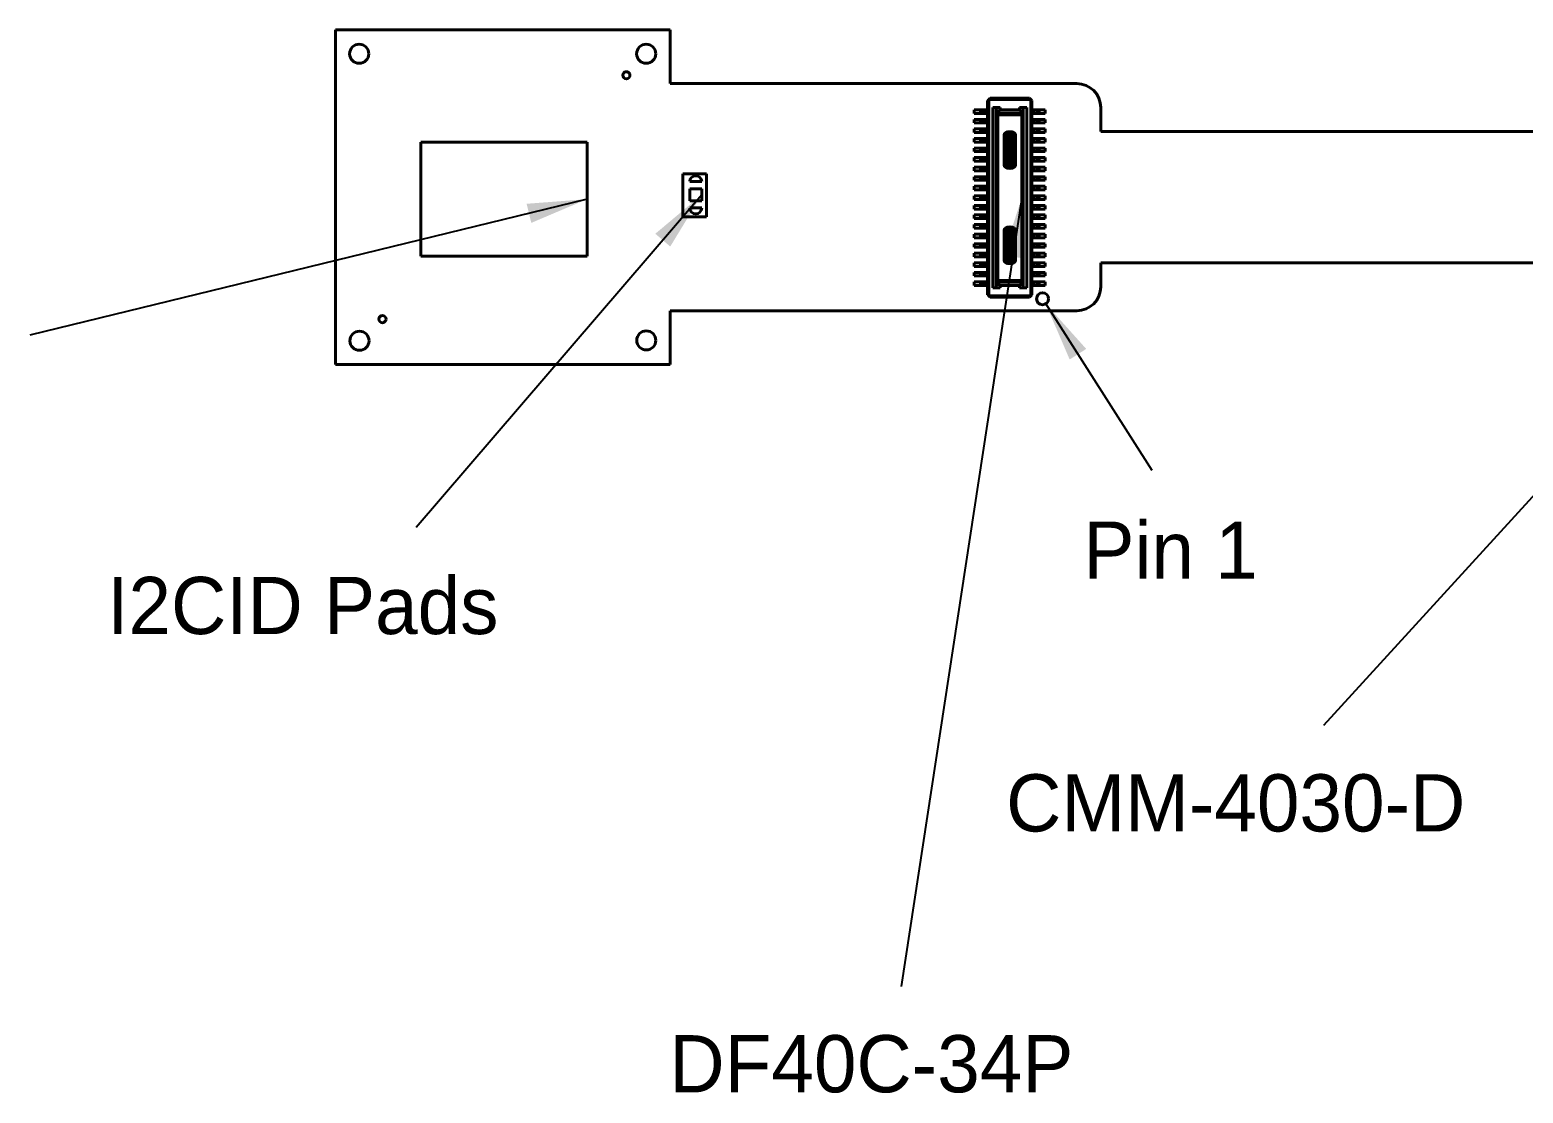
# Model space of a CAD drawing. Header units: millimetres. Extents: x 15 to 205, y 5 to 292.
# Drawn here: x 79.5 to 142, y 198.1 to 242.5 of the extents above; entities that cross this region are included whole.
import ezdxf

# ---------------------------------------------------------------- set-up
doc = ezdxf.new("R2010")
doc.units = ezdxf.units.MM
doc.layers.add('Annotations', color=7, linetype='Continuous')
doc.layers.add('Geometries', color=7, linetype='Continuous')
doc.dimstyles.new('ISO-25', dxfattribs={"dimtxt": 2.5, "dimasz": 2.5, "dimexe": 1.25, "dimexo": 0.625, "dimtad": 1, "dimtxsty": 'Standard', "dimcen": 2.5, "dimadec": 0, "dimazin": 0, "dimtfac": 1, "dimtmove": 0, "dimatfit": 3, "dimfxl": 1, "dimarcsym": 0})

msp = doc.modelspace()

# ---------------------------------------------------------------- linework, layer by layer
at = {"layer": 'Geometries', "linetype": 'Continuous', "lineweight": 40}
for p, q in [((92.306, 228.53), (92.306, 242.53)), ((92.306, 242.53), (106.306, 242.53)), ((106.306, 240.28), (106.306, 242.53)), ((106.306, 240.28), (123.306, 240.28)), ((119.017, 239.035), (119.017, 239.185)), ((119.017, 239.185), (119.277, 239.185)), ((119.277, 239.185), (119.277, 239.035)), ((119.277, 239.185), (119.321, 239.185)), ((119.321, 239.185), (119.345, 239.185)), ((119.321, 239.185), (119.321, 239.035)), ((119.477, 239.185), (119.345, 239.185)), ((119.345, 239.185), (119.345, 239.035)), ((119.477, 239.185), (119.577, 239.185)), ((119.477, 239.185), (119.477, 239.035)), ((119.577, 239.57), (119.627, 239.62)), ((119.577, 239.185), (119.577, 239.57)), ((119.577, 239.035), (119.577, 239.185)), ((119.677, 239.67), (119.627, 239.62)), ((119.627, 239.62), (119.627, 231.4)), ((119.627, 239.62), (121.377, 239.62)), ((121.327, 239.67), (119.677, 239.67)), ((119.787, 239.28), (119.937, 239.28)), ((119.787, 239.28), (119.787, 231.74)), ((119.937, 239.28), (119.937, 239.145)), ((119.937, 239.28), (120.102, 239.28)), ((120.102, 239.145), (119.937, 239.145)), ((119.937, 239.145), (119.937, 239.04)), ((120.102, 239.18), (120.102, 239.28)), ((120.102, 239.18), (120.102, 239.145)), ((120.102, 239.18), (120.902, 239.18)), ((120.902, 239.28), (120.902, 239.18)), ((120.902, 239.28), (121.067, 239.28)), ((120.902, 239.145), (120.902, 239.18)), ((121.067, 239.145), (120.902, 239.145)), ((121.067, 239.28), (121.067, 239.145)), ((121.067, 239.28), (121.217, 239.28)), ((121.067, 239.145), (121.067, 239.04)), ((121.217, 231.74), (121.217, 239.28)), ((121.327, 239.67), (121.377, 239.62)), ((121.377, 239.62), (121.377, 231.4)), ((121.377, 239.62), (121.427, 239.57)), ((121.427, 239.185), (121.427, 239.57)), ((121.527, 239.185), (121.427, 239.185)), ((121.427, 239.035), (121.427, 239.185)), ((121.527, 239.185), (121.527, 239.035)), ((121.527, 239.185), (121.66, 239.185)), ((121.66, 239.185), (121.66, 239.035)), ((121.683, 239.185), (121.66, 239.185)), ((121.727, 239.185), (121.683, 239.185)), ((121.683, 239.185), (121.683, 239.035)), ((121.987, 239.185), (121.727, 239.185)), ((121.727, 239.185), (121.727, 239.035)), ((121.987, 239.035), (121.987, 239.185)), ((124.306, 238.28), (124.306, 239.28)), ((119.277, 239.035), (119.017, 239.035)), ((119.017, 238.785), (119.277, 238.785)), ((119.017, 238.635), (119.017, 238.785)), ((119.277, 238.635), (119.017, 238.635)), ((119.277, 239.035), (119.321, 239.035)), ((119.277, 238.785), (119.277, 238.635)), ((119.277, 238.785), (119.321, 238.785)), ((119.277, 238.635), (119.321, 238.635)), ((119.345, 239.035), (119.321, 239.035)), ((119.321, 238.785), (119.321, 238.635)), ((119.321, 238.785), (119.345, 238.785)), ((119.345, 238.635), (119.321, 238.635)), ((119.477, 239.035), (119.345, 239.035)), ((119.345, 238.785), (119.345, 238.635)), ((119.477, 238.785), (119.345, 238.785)), ((119.477, 238.635), (119.345, 238.635)), ((119.577, 239.035), (119.477, 239.035)), ((119.477, 238.785), (119.577, 238.785)), ((119.477, 238.785), (119.477, 238.635)), ((119.577, 238.635), (119.477, 238.635)), ((119.577, 238.785), (119.577, 239.035)), ((119.577, 238.635), (119.577, 238.785)), ((119.577, 238.385), (119.577, 238.635)), ((119.937, 239.04), (119.937, 231.979)), ((119.997, 238.98), (119.938, 239.039)), ((119.938, 239.039), (121.066, 239.039)), ((119.997, 238.98), (119.997, 232.04)), ((119.997, 238.98), (121.007, 238.98)), ((121.007, 238.98), (121.066, 239.039)), ((121.007, 238.98), (121.007, 232.04)), ((121.067, 239.04), (121.067, 231.979)), ((121.427, 239.035), (121.527, 239.035)), ((121.427, 238.785), (121.427, 239.035)), ((121.427, 238.635), (121.427, 238.785)), ((121.527, 238.785), (121.427, 238.785)), ((121.427, 238.635), (121.527, 238.635)), ((121.427, 238.385), (121.427, 238.635)), ((121.527, 239.035), (121.66, 239.035)), ((121.527, 238.785), (121.66, 238.785)), ((121.527, 238.785), (121.527, 238.635)), ((121.527, 238.635), (121.66, 238.635)), ((121.66, 239.035), (121.683, 239.035)), ((121.683, 238.785), (121.66, 238.785)), ((121.66, 238.785), (121.66, 238.635)), ((121.66, 238.635), (121.683, 238.635)), ((121.727, 239.035), (121.683, 239.035)), ((121.727, 238.785), (121.683, 238.785)), ((121.683, 238.785), (121.683, 238.635)), ((121.727, 238.635), (121.683, 238.635)), ((121.727, 239.035), (121.987, 239.035)), ((121.987, 238.785), (121.727, 238.785)), ((121.727, 238.785), (121.727, 238.635)), ((121.727, 238.635), (121.987, 238.635)), ((121.987, 238.635), (121.987, 238.785)), ((119.017, 238.235), (119.017, 238.385)), ((119.017, 238.385), (119.277, 238.385)), ((119.277, 238.235), (119.017, 238.235)), ((119.017, 237.985), (119.277, 237.985)), ((119.017, 237.835), (119.017, 237.985)), ((119.277, 238.385), (119.321, 238.385)), ((119.277, 238.385), (119.277, 238.235)), ((119.277, 238.235), (119.321, 238.235)), ((119.277, 237.985), (119.277, 237.835)), ((119.277, 237.985), (119.321, 237.985)), ((119.321, 238.385), (119.345, 238.385)), ((119.321, 238.385), (119.321, 238.235)), ((119.345, 238.235), (119.321, 238.235)), ((119.321, 237.985), (119.345, 237.985)), ((119.321, 237.985), (119.321, 237.835)), ((119.477, 238.385), (119.345, 238.385)), ((119.345, 238.385), (119.345, 238.235)), ((119.477, 238.235), (119.345, 238.235)), ((119.477, 237.985), (119.345, 237.985)), ((119.345, 237.985), (119.345, 237.835)), ((119.477, 238.385), (119.477, 238.235)), ((119.477, 238.385), (119.577, 238.385)), ((119.577, 238.235), (119.477, 238.235)), ((119.477, 237.985), (119.477, 237.835)), ((119.477, 237.985), (119.577, 237.985)), ((119.577, 238.235), (119.577, 238.385)), ((119.577, 237.985), (119.577, 238.235)), ((119.577, 237.835), (119.577, 237.985)), ((120.317, 238.134), (120.267, 238.134)), ((120.267, 236.871), (120.267, 238.134)), ((120.342, 238.177), (120.317, 238.22)), ((120.317, 236.871), (120.317, 238.134)), ((120.442, 238.163), (120.442, 236.842)), ((120.562, 238.163), (120.562, 236.842)), ((120.662, 238.177), (120.687, 238.22)), ((120.737, 238.134), (120.687, 238.134)), ((120.687, 236.871), (120.687, 238.134)), ((120.737, 238.134), (120.737, 236.871)), ((121.527, 238.385), (121.427, 238.385)), ((121.427, 238.235), (121.427, 238.385)), ((121.427, 238.235), (121.527, 238.235)), ((121.427, 237.985), (121.427, 238.235)), ((121.527, 237.985), (121.427, 237.985)), ((121.427, 237.835), (121.427, 237.985)), ((121.527, 238.385), (121.527, 238.235)), ((121.527, 238.385), (121.66, 238.385)), ((121.527, 238.235), (121.66, 238.235)), ((121.527, 237.985), (121.527, 237.835)), ((121.527, 237.985), (121.66, 237.985)), ((121.683, 238.385), (121.66, 238.385)), ((121.66, 238.385), (121.66, 238.235)), ((121.66, 238.235), (121.683, 238.235)), ((121.66, 237.985), (121.66, 237.835)), ((121.683, 237.985), (121.66, 237.985)), ((121.727, 238.385), (121.683, 238.385)), ((121.683, 238.385), (121.683, 238.235)), ((121.727, 238.235), (121.683, 238.235)), ((121.727, 237.985), (121.683, 237.985)), ((121.683, 237.985), (121.683, 237.835)), ((121.987, 238.385), (121.727, 238.385)), ((121.727, 238.385), (121.727, 238.235)), ((121.727, 238.235), (121.987, 238.235)), ((121.987, 237.985), (121.727, 237.985)), ((121.727, 237.985), (121.727, 237.835)), ((121.987, 238.235), (121.987, 238.385)), ((121.987, 237.835), (121.987, 237.985)), ((164.806, 238.28), (124.306, 238.28)), ((95.872, 237.83), (102.828, 237.83)), ((95.872, 233.065), (95.872, 237.83)), ((102.828, 237.83), (102.828, 233.065)), ((119.277, 237.835), (119.017, 237.835)), ((119.017, 237.585), (119.277, 237.585)), ((119.017, 237.435), (119.017, 237.585)), ((119.277, 237.435), (119.017, 237.435)), ((119.277, 237.835), (119.321, 237.835)), ((119.277, 237.585), (119.321, 237.585)), ((119.277, 237.585), (119.277, 237.435)), ((119.277, 237.435), (119.321, 237.435)), ((119.345, 237.835), (119.321, 237.835)), ((119.321, 237.585), (119.345, 237.585)), ((119.321, 237.585), (119.321, 237.435)), ((119.345, 237.435), (119.321, 237.435)), ((119.477, 237.835), (119.345, 237.835)), ((119.477, 237.585), (119.345, 237.585)), ((119.345, 237.585), (119.345, 237.435)), ((119.477, 237.435), (119.345, 237.435)), ((119.577, 237.835), (119.477, 237.835)), ((119.477, 237.585), (119.577, 237.585)), ((119.477, 237.585), (119.477, 237.435)), ((119.577, 237.435), (119.477, 237.435)), ((119.577, 237.585), (119.577, 237.835)), ((119.577, 237.435), (119.577, 237.585)), ((119.577, 237.185), (119.577, 237.435)), ((121.427, 237.585), (121.427, 237.835)), ((121.427, 237.835), (121.527, 237.835)), ((121.527, 237.585), (121.427, 237.585)), ((121.427, 237.435), (121.427, 237.585)), ((121.427, 237.435), (121.527, 237.435)), ((121.427, 237.185), (121.427, 237.435)), ((121.527, 237.835), (121.66, 237.835)), ((121.527, 237.585), (121.527, 237.435)), ((121.527, 237.585), (121.66, 237.585)), ((121.527, 237.435), (121.66, 237.435)), ((121.66, 237.835), (121.683, 237.835)), ((121.683, 237.585), (121.66, 237.585)), ((121.66, 237.585), (121.66, 237.435)), ((121.66, 237.435), (121.683, 237.435)), ((121.727, 237.835), (121.683, 237.835)), ((121.683, 237.585), (121.683, 237.435)), ((121.727, 237.585), (121.683, 237.585)), ((121.727, 237.435), (121.683, 237.435)), ((121.727, 237.835), (121.987, 237.835)), ((121.727, 237.585), (121.727, 237.435)), ((121.987, 237.585), (121.727, 237.585)), ((121.727, 237.435), (121.987, 237.435)), ((121.987, 237.435), (121.987, 237.585)), ((119.017, 237.185), (119.277, 237.185)), ((119.017, 237.035), (119.017, 237.185)), ((119.277, 237.035), (119.017, 237.035)), ((119.017, 236.635), (119.017, 236.785)), ((119.017, 236.785), (119.277, 236.785)), ((119.277, 236.635), (119.017, 236.635)), ((119.277, 237.185), (119.321, 237.185)), ((119.277, 237.185), (119.277, 237.035)), ((119.277, 237.035), (119.321, 237.035)), ((119.277, 236.785), (119.321, 236.785)), ((119.277, 236.785), (119.277, 236.635)), ((119.277, 236.635), (119.321, 236.635)), ((119.321, 237.185), (119.321, 237.035)), ((119.321, 237.185), (119.345, 237.185)), ((119.345, 237.035), (119.321, 237.035)), ((119.321, 236.785), (119.345, 236.785)), ((119.321, 236.785), (119.321, 236.635)), ((119.345, 236.635), (119.321, 236.635)), ((119.477, 237.185), (119.345, 237.185)), ((119.345, 237.185), (119.345, 237.035)), ((119.477, 237.035), (119.345, 237.035)), ((119.477, 236.785), (119.345, 236.785)), ((119.345, 236.785), (119.345, 236.635)), ((119.477, 236.635), (119.345, 236.635)), ((119.477, 237.185), (119.477, 237.035)), ((119.477, 237.185), (119.577, 237.185)), ((119.577, 237.035), (119.477, 237.035)), ((119.477, 236.785), (119.577, 236.785)), ((119.477, 236.785), (119.477, 236.635)), ((119.577, 236.635), (119.477, 236.635)), ((119.577, 237.035), (119.577, 237.185)), ((119.577, 236.785), (119.577, 237.035)), ((119.577, 236.635), (119.577, 236.785)), ((119.577, 236.385), (119.577, 236.635)), ((120.267, 236.871), (120.317, 236.871)), ((120.317, 236.785), (120.342, 236.828)), ((120.662, 236.828), (120.687, 236.785)), ((120.687, 236.871), (120.737, 236.871)), ((121.527, 237.185), (121.427, 237.185)), ((121.427, 237.035), (121.427, 237.185)), ((121.427, 236.785), (121.427, 237.035)), ((121.427, 237.035), (121.527, 237.035)), ((121.527, 236.785), (121.427, 236.785)), ((121.427, 236.635), (121.427, 236.785)), ((121.427, 236.385), (121.427, 236.635)), ((121.427, 236.635), (121.527, 236.635)), ((121.527, 237.185), (121.527, 237.035)), ((121.527, 237.185), (121.66, 237.185)), ((121.527, 237.035), (121.66, 237.035)), ((121.527, 236.785), (121.66, 236.785)), ((121.527, 236.785), (121.527, 236.635)), ((121.527, 236.635), (121.66, 236.635)), ((121.683, 237.185), (121.66, 237.185)), ((121.66, 237.185), (121.66, 237.035)), ((121.66, 237.035), (121.683, 237.035)), ((121.683, 236.785), (121.66, 236.785)), ((121.66, 236.785), (121.66, 236.635)), ((121.66, 236.635), (121.683, 236.635)), ((121.683, 237.185), (121.683, 237.035)), ((121.727, 237.185), (121.683, 237.185)), ((121.727, 237.035), (121.683, 237.035)), ((121.727, 236.785), (121.683, 236.785)), ((121.683, 236.785), (121.683, 236.635)), ((121.727, 236.635), (121.683, 236.635)), ((121.987, 237.185), (121.727, 237.185)), ((121.727, 237.185), (121.727, 237.035)), ((121.727, 237.035), (121.987, 237.035)), ((121.987, 236.785), (121.727, 236.785)), ((121.727, 236.785), (121.727, 236.635)), ((121.727, 236.635), (121.987, 236.635)), ((121.987, 237.035), (121.987, 237.185)), ((121.987, 236.635), (121.987, 236.785)), ((106.827, 236.504), (107.827, 236.504)), ((106.827, 234.704), (106.827, 236.504)), ((107.122, 236.18), (107.622, 236.18)), ((107.827, 236.504), (107.827, 234.704)), ((119.017, 236.385), (119.277, 236.385)), ((119.017, 236.235), (119.017, 236.385)), ((119.277, 236.235), (119.017, 236.235)), ((119.277, 236.385), (119.321, 236.385)), ((119.277, 236.385), (119.277, 236.235)), ((119.277, 236.235), (119.321, 236.235)), ((119.321, 236.385), (119.345, 236.385)), ((119.321, 236.385), (119.321, 236.235)), ((119.345, 236.235), (119.321, 236.235)), ((119.477, 236.385), (119.345, 236.385)), ((119.345, 236.385), (119.345, 236.235)), ((119.477, 236.235), (119.345, 236.235)), ((119.477, 236.385), (119.477, 236.235)), ((119.477, 236.385), (119.577, 236.385)), ((119.577, 236.235), (119.477, 236.235)), ((119.577, 236.235), (119.577, 236.385)), ((119.577, 235.985), (119.577, 236.235)), ((121.527, 236.385), (121.427, 236.385)), ((121.427, 236.235), (121.427, 236.385)), ((121.427, 236.235), (121.527, 236.235)), ((121.427, 235.985), (121.427, 236.235)), ((121.527, 236.385), (121.66, 236.385)), ((121.527, 236.385), (121.527, 236.235)), ((121.527, 236.235), (121.66, 236.235)), ((121.683, 236.385), (121.66, 236.385)), ((121.66, 236.385), (121.66, 236.235)), ((121.66, 236.235), (121.683, 236.235)), ((121.727, 236.385), (121.683, 236.385)), ((121.683, 236.385), (121.683, 236.235)), ((121.727, 236.235), (121.683, 236.235)), ((121.987, 236.385), (121.727, 236.385)), ((121.727, 236.385), (121.727, 236.235)), ((121.727, 236.235), (121.987, 236.235)), ((121.987, 236.235), (121.987, 236.385)), ((107.122, 235.88), (107.622, 235.88)), ((107.122, 235.38), (107.122, 235.88)), ((107.622, 235.38), (107.122, 235.38)), ((107.622, 235.88), (107.622, 235.38)), ((119.017, 235.985), (119.277, 235.985)), ((119.017, 235.835), (119.017, 235.985)), ((119.277, 235.835), (119.017, 235.835)), ((119.017, 235.585), (119.277, 235.585)), ((119.017, 235.435), (119.017, 235.585)), ((119.277, 235.435), (119.017, 235.435)), ((119.277, 235.985), (119.321, 235.985)), ((119.277, 235.985), (119.277, 235.835)), ((119.277, 235.835), (119.321, 235.835)), ((119.277, 235.585), (119.321, 235.585)), ((119.277, 235.585), (119.277, 235.435)), ((119.277, 235.435), (119.321, 235.435)), ((119.321, 235.985), (119.345, 235.985)), ((119.321, 235.985), (119.321, 235.835)), ((119.345, 235.835), (119.321, 235.835)), ((119.321, 235.585), (119.345, 235.585)), ((119.321, 235.585), (119.321, 235.435)), ((119.345, 235.435), (119.321, 235.435)), ((119.477, 235.985), (119.345, 235.985)), ((119.345, 235.985), (119.345, 235.835)), ((119.477, 235.835), (119.345, 235.835)), ((119.477, 235.585), (119.345, 235.585)), ((119.345, 235.585), (119.345, 235.435)), ((119.477, 235.435), (119.345, 235.435)), ((119.477, 235.985), (119.477, 235.835)), ((119.477, 235.985), (119.577, 235.985)), ((119.577, 235.835), (119.477, 235.835)), ((119.477, 235.585), (119.477, 235.435)), ((119.477, 235.585), (119.577, 235.585)), ((119.577, 235.435), (119.477, 235.435)), ((119.577, 235.835), (119.577, 235.985)), ((119.577, 235.585), (119.577, 235.835)), ((119.577, 235.435), (119.577, 235.585)), ((119.577, 235.185), (119.577, 235.435)), ((121.527, 235.985), (121.427, 235.985)), ((121.427, 235.835), (121.427, 235.985)), ((121.427, 235.835), (121.527, 235.835)), ((121.427, 235.585), (121.427, 235.835)), ((121.527, 235.585), (121.427, 235.585)), ((121.427, 235.435), (121.427, 235.585)), ((121.427, 235.435), (121.527, 235.435)), ((121.427, 235.185), (121.427, 235.435)), ((121.527, 235.985), (121.66, 235.985)), ((121.527, 235.985), (121.527, 235.835)), ((121.527, 235.835), (121.66, 235.835)), ((121.527, 235.585), (121.527, 235.435)), ((121.527, 235.585), (121.66, 235.585)), ((121.527, 235.435), (121.66, 235.435)), ((121.683, 235.985), (121.66, 235.985)), ((121.66, 235.985), (121.66, 235.835)), ((121.66, 235.835), (121.683, 235.835)), ((121.66, 235.585), (121.66, 235.435)), ((121.683, 235.585), (121.66, 235.585)), ((121.66, 235.435), (121.683, 235.435)), ((121.727, 235.985), (121.683, 235.985)), ((121.683, 235.985), (121.683, 235.835)), ((121.727, 235.835), (121.683, 235.835)), ((121.683, 235.585), (121.683, 235.435)), ((121.727, 235.585), (121.683, 235.585)), ((121.727, 235.435), (121.683, 235.435)), ((121.987, 235.985), (121.727, 235.985)), ((121.727, 235.985), (121.727, 235.835)), ((121.727, 235.835), (121.987, 235.835)), ((121.987, 235.585), (121.727, 235.585)), ((121.727, 235.585), (121.727, 235.435)), ((121.727, 235.435), (121.987, 235.435)), ((121.987, 235.835), (121.987, 235.985)), ((121.987, 235.435), (121.987, 235.585)), ((107.622, 235.08), (107.122, 235.08)), ((119.017, 235.185), (119.277, 235.185)), ((119.017, 235.035), (119.017, 235.185)), ((119.277, 235.035), (119.017, 235.035)), ((119.017, 234.785), (119.277, 234.785)), ((119.017, 234.635), (119.017, 234.785)), ((119.277, 235.185), (119.321, 235.185)), ((119.277, 235.185), (119.277, 235.035)), ((119.277, 235.035), (119.321, 235.035)), ((119.277, 234.785), (119.321, 234.785)), ((119.277, 234.785), (119.277, 234.635)), ((119.321, 235.185), (119.345, 235.185)), ((119.321, 235.185), (119.321, 235.035)), ((119.345, 235.035), (119.321, 235.035)), ((119.321, 234.785), (119.321, 234.635)), ((119.321, 234.785), (119.345, 234.785)), ((119.477, 235.185), (119.345, 235.185)), ((119.345, 235.185), (119.345, 235.035)), ((119.477, 235.035), (119.345, 235.035)), ((119.477, 234.785), (119.345, 234.785)), ((119.345, 234.785), (119.345, 234.635)), ((119.477, 235.185), (119.577, 235.185)), ((119.477, 235.185), (119.477, 235.035)), ((119.577, 235.035), (119.477, 235.035)), ((119.477, 234.785), (119.577, 234.785)), ((119.477, 234.785), (119.477, 234.635)), ((119.577, 235.035), (119.577, 235.185)), ((119.577, 234.785), (119.577, 235.035)), ((119.577, 234.635), (119.577, 234.785)), ((121.527, 235.185), (121.427, 235.185)), ((121.427, 235.035), (121.427, 235.185)), ((121.427, 234.785), (121.427, 235.035)), ((121.427, 235.035), (121.527, 235.035)), ((121.527, 234.785), (121.427, 234.785)), ((121.427, 234.635), (121.427, 234.785)), ((121.527, 235.185), (121.527, 235.035)), ((121.527, 235.185), (121.66, 235.185)), ((121.527, 235.035), (121.66, 235.035)), ((121.527, 234.785), (121.66, 234.785)), ((121.527, 234.785), (121.527, 234.635)), ((121.683, 235.185), (121.66, 235.185)), ((121.66, 235.185), (121.66, 235.035)), ((121.66, 235.035), (121.683, 235.035)), ((121.66, 234.785), (121.66, 234.635)), ((121.683, 234.785), (121.66, 234.785)), ((121.683, 235.185), (121.683, 235.035)), ((121.727, 235.185), (121.683, 235.185)), ((121.727, 235.035), (121.683, 235.035)), ((121.683, 234.785), (121.683, 234.635)), ((121.727, 234.785), (121.683, 234.785)), ((121.727, 235.185), (121.727, 235.035)), ((121.987, 235.185), (121.727, 235.185)), ((121.727, 235.035), (121.987, 235.035)), ((121.727, 234.785), (121.727, 234.635)), ((121.987, 234.785), (121.727, 234.785)), ((121.987, 235.035), (121.987, 235.185)), ((121.987, 234.635), (121.987, 234.785)), ((107.827, 234.704), (106.827, 234.704)), ((119.277, 234.635), (119.017, 234.635)), ((119.017, 234.385), (119.277, 234.385)), ((119.017, 234.235), (119.017, 234.385)), ((119.277, 234.235), (119.017, 234.235)), ((119.277, 234.635), (119.321, 234.635)), ((119.277, 234.385), (119.277, 234.235)), ((119.277, 234.385), (119.321, 234.385)), ((119.277, 234.235), (119.321, 234.235)), ((119.345, 234.635), (119.321, 234.635)), ((119.321, 234.385), (119.345, 234.385)), ((119.321, 234.385), (119.321, 234.235)), ((119.345, 234.235), (119.321, 234.235)), ((119.477, 234.635), (119.345, 234.635)), ((119.477, 234.385), (119.345, 234.385)), ((119.345, 234.385), (119.345, 234.235)), ((119.477, 234.235), (119.345, 234.235)), ((119.577, 234.635), (119.477, 234.635)), ((119.477, 234.385), (119.577, 234.385)), ((119.477, 234.385), (119.477, 234.235)), ((119.577, 234.235), (119.477, 234.235)), ((119.577, 234.385), (119.577, 234.635)), ((119.577, 234.235), (119.577, 234.385)), ((119.577, 233.985), (119.577, 234.235)), ((120.317, 234.149), (120.267, 234.149)), ((120.267, 234.149), (120.267, 232.886)), ((120.342, 234.192), (120.317, 234.235)), ((120.317, 232.886), (120.317, 234.149)), ((120.442, 234.178), (120.442, 232.857)), ((120.562, 234.178), (120.562, 232.857)), ((120.687, 234.235), (120.662, 234.192)), ((120.737, 234.149), (120.687, 234.149)), ((120.687, 232.886), (120.687, 234.149)), ((120.737, 232.886), (120.737, 234.149)), ((121.427, 234.385), (121.427, 234.635)), ((121.427, 234.635), (121.527, 234.635)), ((121.527, 234.385), (121.427, 234.385)), ((121.427, 234.235), (121.427, 234.385)), ((121.427, 233.985), (121.427, 234.235)), ((121.427, 234.235), (121.527, 234.235)), ((121.527, 234.635), (121.66, 234.635)), ((121.527, 234.385), (121.66, 234.385)), ((121.527, 234.385), (121.527, 234.235)), ((121.527, 234.235), (121.66, 234.235)), ((121.66, 234.635), (121.683, 234.635)), ((121.683, 234.385), (121.66, 234.385)), ((121.66, 234.385), (121.66, 234.235)), ((121.66, 234.235), (121.683, 234.235)), ((121.727, 234.635), (121.683, 234.635)), ((121.727, 234.385), (121.683, 234.385)), ((121.683, 234.385), (121.683, 234.235)), ((121.727, 234.235), (121.683, 234.235)), ((121.727, 234.635), (121.987, 234.635)), ((121.987, 234.385), (121.727, 234.385)), ((121.727, 234.385), (121.727, 234.235)), ((121.727, 234.235), (121.987, 234.235)), ((121.987, 234.235), (121.987, 234.385)), ((119.017, 233.835), (119.017, 233.985)), ((119.017, 233.985), (119.277, 233.985)), ((119.277, 233.835), (119.017, 233.835)), ((119.017, 233.585), (119.277, 233.585)), ((119.017, 233.435), (119.017, 233.585)), ((119.277, 233.985), (119.321, 233.985)), ((119.277, 233.985), (119.277, 233.835)), ((119.277, 233.835), (119.321, 233.835)), ((119.277, 233.585), (119.321, 233.585)), ((119.277, 233.585), (119.277, 233.435)), ((119.321, 233.985), (119.321, 233.835)), ((119.321, 233.985), (119.345, 233.985)), ((119.345, 233.835), (119.321, 233.835)), ((119.321, 233.585), (119.321, 233.435)), ((119.321, 233.585), (119.345, 233.585)), ((119.477, 233.985), (119.345, 233.985)), ((119.345, 233.985), (119.345, 233.835)), ((119.477, 233.835), (119.345, 233.835)), ((119.345, 233.585), (119.345, 233.435)), ((119.477, 233.585), (119.345, 233.585)), ((119.477, 233.985), (119.577, 233.985)), ((119.477, 233.985), (119.477, 233.835)), ((119.577, 233.835), (119.477, 233.835)), ((119.477, 233.585), (119.577, 233.585)), ((119.477, 233.585), (119.477, 233.435)), ((119.577, 233.835), (119.577, 233.985)), ((119.577, 233.585), (119.577, 233.835)), ((119.577, 233.435), (119.577, 233.585)), ((121.527, 233.985), (121.427, 233.985)), ((121.427, 233.835), (121.427, 233.985)), ((121.427, 233.835), (121.527, 233.835)), ((121.427, 233.585), (121.427, 233.835)), ((121.527, 233.585), (121.427, 233.585)), ((121.427, 233.435), (121.427, 233.585)), ((121.527, 233.985), (121.66, 233.985)), ((121.527, 233.985), (121.527, 233.835)), ((121.527, 233.835), (121.66, 233.835)), ((121.527, 233.585), (121.66, 233.585)), ((121.527, 233.585), (121.527, 233.435)), ((121.683, 233.985), (121.66, 233.985)), ((121.66, 233.985), (121.66, 233.835)), ((121.66, 233.835), (121.683, 233.835)), ((121.683, 233.585), (121.66, 233.585)), ((121.66, 233.585), (121.66, 233.435)), ((121.727, 233.985), (121.683, 233.985)), ((121.683, 233.985), (121.683, 233.835)), ((121.727, 233.835), (121.683, 233.835)), ((121.727, 233.585), (121.683, 233.585)), ((121.683, 233.585), (121.683, 233.435)), ((121.727, 233.985), (121.727, 233.835)), ((121.987, 233.985), (121.727, 233.985)), ((121.727, 233.835), (121.987, 233.835)), ((121.987, 233.585), (121.727, 233.585)), ((121.727, 233.585), (121.727, 233.435)), ((121.987, 233.835), (121.987, 233.985)), ((121.987, 233.435), (121.987, 233.585)), ((102.828, 233.065), (95.872, 233.065)), ((119.277, 233.435), (119.017, 233.435)), ((119.017, 233.035), (119.017, 233.185)), ((119.017, 233.185), (119.277, 233.185)), ((119.277, 233.035), (119.017, 233.035)), ((119.277, 233.435), (119.321, 233.435)), ((119.277, 233.185), (119.321, 233.185)), ((119.277, 233.185), (119.277, 233.035)), ((119.277, 233.035), (119.321, 233.035)), ((119.345, 233.435), (119.321, 233.435)), ((119.321, 233.185), (119.345, 233.185)), ((119.321, 233.185), (119.321, 233.035)), ((119.345, 233.035), (119.321, 233.035)), ((119.477, 233.435), (119.345, 233.435)), ((119.477, 233.185), (119.345, 233.185)), ((119.345, 233.185), (119.345, 233.035)), ((119.477, 233.035), (119.345, 233.035)), ((119.577, 233.435), (119.477, 233.435)), ((119.477, 233.185), (119.477, 233.035)), ((119.477, 233.185), (119.577, 233.185)), ((119.577, 233.035), (119.477, 233.035)), ((119.577, 233.185), (119.577, 233.435)), ((119.577, 233.035), (119.577, 233.185)), ((119.577, 232.785), (119.577, 233.035)), ((120.267, 232.886), (120.317, 232.886)), ((120.687, 232.886), (120.737, 232.886)), ((121.427, 233.435), (121.527, 233.435)), ((121.427, 233.185), (121.427, 233.435)), ((121.427, 233.035), (121.427, 233.185)), ((121.527, 233.185), (121.427, 233.185)), ((121.427, 232.785), (121.427, 233.035)), ((121.427, 233.035), (121.527, 233.035)), ((121.527, 233.435), (121.66, 233.435)), ((121.527, 233.185), (121.66, 233.185)), ((121.527, 233.185), (121.527, 233.035)), ((121.527, 233.035), (121.66, 233.035)), ((121.66, 233.435), (121.683, 233.435)), ((121.683, 233.185), (121.66, 233.185)), ((121.66, 233.185), (121.66, 233.035)), ((121.66, 233.035), (121.683, 233.035)), ((121.727, 233.435), (121.683, 233.435)), ((121.727, 233.185), (121.683, 233.185)), ((121.683, 233.185), (121.683, 233.035)), ((121.727, 233.035), (121.683, 233.035)), ((121.727, 233.435), (121.987, 233.435)), ((121.987, 233.185), (121.727, 233.185)), ((121.727, 233.185), (121.727, 233.035)), ((121.727, 233.035), (121.987, 233.035)), ((121.987, 233.035), (121.987, 233.185)), ((119.017, 232.785), (119.277, 232.785)), ((119.017, 232.635), (119.017, 232.785)), ((119.277, 232.635), (119.017, 232.635)), ((119.017, 232.385), (119.277, 232.385)), ((119.017, 232.235), (119.017, 232.385)), ((119.277, 232.785), (119.321, 232.785)), ((119.277, 232.785), (119.277, 232.635)), ((119.277, 232.635), (119.321, 232.635)), ((119.277, 232.385), (119.321, 232.385)), ((119.277, 232.385), (119.277, 232.235)), ((119.321, 232.785), (119.345, 232.785)), ((119.321, 232.785), (119.321, 232.635)), ((119.345, 232.635), (119.321, 232.635)), ((119.321, 232.385), (119.345, 232.385)), ((119.321, 232.385), (119.321, 232.235)), ((119.477, 232.785), (119.345, 232.785)), ((119.345, 232.785), (119.345, 232.635)), ((119.477, 232.635), (119.345, 232.635)), ((119.477, 232.385), (119.345, 232.385)), ((119.345, 232.385), (119.345, 232.235)), ((119.477, 232.785), (119.477, 232.635)), ((119.477, 232.785), (119.577, 232.785)), ((119.577, 232.635), (119.477, 232.635)), ((119.477, 232.385), (119.577, 232.385)), ((119.477, 232.385), (119.477, 232.235)), ((119.577, 232.635), (119.577, 232.785)), ((119.577, 232.385), (119.577, 232.635)), ((119.577, 232.235), (119.577, 232.385)), ((120.317, 232.8), (120.342, 232.843)), ((120.687, 232.8), (120.662, 232.843)), ((121.527, 232.785), (121.427, 232.785)), ((121.427, 232.635), (121.427, 232.785)), ((121.427, 232.385), (121.427, 232.635)), ((121.427, 232.635), (121.527, 232.635)), ((121.427, 232.235), (121.427, 232.385)), ((121.527, 232.385), (121.427, 232.385)), ((121.527, 232.785), (121.66, 232.785)), ((121.527, 232.785), (121.527, 232.635)), ((121.527, 232.635), (121.66, 232.635)), ((121.527, 232.385), (121.66, 232.385)), ((121.527, 232.385), (121.527, 232.235)), ((121.66, 232.785), (121.66, 232.635)), ((121.683, 232.785), (121.66, 232.785)), ((121.66, 232.635), (121.683, 232.635)), ((121.66, 232.385), (121.66, 232.235)), ((121.683, 232.385), (121.66, 232.385)), ((121.727, 232.785), (121.683, 232.785)), ((121.683, 232.785), (121.683, 232.635)), ((121.727, 232.635), (121.683, 232.635)), ((121.727, 232.385), (121.683, 232.385)), ((121.683, 232.385), (121.683, 232.235)), ((121.987, 232.785), (121.727, 232.785)), ((121.727, 232.785), (121.727, 232.635)), ((121.727, 232.635), (121.987, 232.635)), ((121.987, 232.385), (121.727, 232.385)), ((121.727, 232.385), (121.727, 232.235)), ((121.987, 232.635), (121.987, 232.785)), ((121.987, 232.235), (121.987, 232.385)), ((124.306, 231.78), (124.306, 232.78)), ((124.306, 232.78), (164.806, 232.78)), ((119.277, 232.235), (119.017, 232.235)), ((119.017, 231.835), (119.017, 231.985)), ((119.017, 231.985), (119.277, 231.985)), ((119.277, 231.835), (119.017, 231.835)), ((119.277, 232.235), (119.321, 232.235)), ((119.277, 231.985), (119.277, 231.835)), ((119.277, 231.985), (119.321, 231.985)), ((119.277, 231.835), (119.321, 231.835)), ((119.345, 232.235), (119.321, 232.235)), ((119.321, 231.985), (119.345, 231.985)), ((119.321, 231.985), (119.321, 231.835)), ((119.345, 231.835), (119.321, 231.835)), ((119.477, 232.235), (119.345, 232.235)), ((119.477, 231.985), (119.345, 231.985)), ((119.345, 231.985), (119.345, 231.835)), ((119.477, 231.835), (119.345, 231.835)), ((119.577, 232.235), (119.477, 232.235)), ((119.477, 231.985), (119.577, 231.985)), ((119.477, 231.985), (119.477, 231.835)), ((119.577, 231.835), (119.477, 231.835)), ((119.577, 231.985), (119.577, 232.235)), ((119.577, 231.835), (119.577, 231.985)), ((119.577, 231.45), (119.577, 231.835)), ((119.937, 231.74), (119.787, 231.74)), ((119.937, 231.979), (119.937, 231.875)), ((120.102, 231.875), (119.937, 231.875)), ((119.937, 231.875), (119.937, 231.74)), ((120.102, 231.74), (119.937, 231.74)), ((119.997, 232.04), (119.938, 231.981)), ((121.066, 231.981), (119.938, 231.981)), ((121.007, 232.04), (119.997, 232.04)), ((120.102, 231.875), (120.102, 231.84)), ((120.102, 231.84), (120.102, 231.74)), ((120.902, 231.84), (120.102, 231.84)), ((120.902, 231.875), (120.902, 231.84)), ((120.902, 231.875), (121.067, 231.875)), ((120.902, 231.84), (120.902, 231.74)), ((120.902, 231.74), (121.067, 231.74)), ((121.007, 232.04), (121.066, 231.981)), ((121.067, 231.979), (121.067, 231.875)), ((121.067, 231.875), (121.067, 231.74)), ((121.067, 231.74), (121.217, 231.74)), ((121.427, 232.235), (121.527, 232.235)), ((121.427, 231.985), (121.427, 232.235)), ((121.427, 231.835), (121.427, 231.985)), ((121.527, 231.985), (121.427, 231.985)), ((121.427, 231.835), (121.527, 231.835)), ((121.427, 231.45), (121.427, 231.835)), ((121.527, 232.235), (121.66, 232.235)), ((121.527, 231.985), (121.66, 231.985)), ((121.527, 231.985), (121.527, 231.835)), ((121.527, 231.835), (121.66, 231.835)), ((121.66, 232.235), (121.683, 232.235)), ((121.683, 231.985), (121.66, 231.985)), ((121.66, 231.985), (121.66, 231.835)), ((121.66, 231.835), (121.683, 231.835)), ((121.727, 232.235), (121.683, 232.235)), ((121.727, 231.985), (121.683, 231.985)), ((121.683, 231.985), (121.683, 231.835)), ((121.727, 231.835), (121.683, 231.835)), ((121.727, 232.235), (121.987, 232.235)), ((121.727, 231.985), (121.727, 231.835)), ((121.987, 231.985), (121.727, 231.985)), ((121.727, 231.835), (121.987, 231.835)), ((121.987, 231.835), (121.987, 231.985)), ((119.627, 231.4), (119.577, 231.45)), ((121.377, 231.4), (119.627, 231.4)), ((119.627, 231.4), (119.677, 231.35)), ((121.327, 231.35), (119.677, 231.35)), ((121.377, 231.4), (121.327, 231.35)), ((121.427, 231.45), (121.377, 231.4)), ((106.306, 230.78), (106.306, 228.53)), ((106.306, 230.78), (123.306, 230.78)), ((106.306, 228.53), (92.306, 228.53))]:
    msp.add_line(p, q, dxfattribs=at)
at = {"layer": 'Geometries', "linetype": 'Continuous', "lineweight": 40, "flags": 128}
for points in [[(120.392, 238.2), (120.38, 238.195), (120.367, 238.19), (120.355, 238.184), (120.342, 238.177)], [(120.442, 238.163), (120.426, 238.176), (120.409, 238.188), (120.392, 238.2)], [(120.562, 238.163), (120.579, 238.176), (120.595, 238.188), (120.612, 238.2)], [(120.612, 238.2), (120.625, 238.195), (120.638, 238.19), (120.65, 238.184), (120.662, 238.177)], [(120.342, 236.828), (120.355, 236.821), (120.367, 236.815), (120.38, 236.809), (120.392, 236.804)], [(120.442, 236.842), (120.426, 236.829), (120.409, 236.816), (120.392, 236.804)], [(120.562, 236.842), (120.579, 236.829), (120.595, 236.816), (120.612, 236.804)], [(120.662, 236.828), (120.65, 236.821), (120.638, 236.815), (120.625, 236.809), (120.612, 236.804)], [(120.342, 234.192), (120.355, 234.199), (120.367, 234.205), (120.38, 234.21), (120.392, 234.215)], [(120.442, 234.178), (120.426, 234.191), (120.409, 234.203), (120.392, 234.215)], [(120.562, 234.178), (120.579, 234.191), (120.595, 234.203), (120.612, 234.215)], [(120.662, 234.192), (120.65, 234.199), (120.638, 234.205), (120.625, 234.21), (120.612, 234.215)], [(120.392, 232.819), (120.38, 232.824), (120.367, 232.83), (120.355, 232.836), (120.342, 232.843)], [(120.442, 232.857), (120.426, 232.844), (120.409, 232.831), (120.392, 232.819)], [(120.562, 232.857), (120.579, 232.844), (120.595, 232.831), (120.612, 232.819)], [(120.612, 232.819), (120.625, 232.824), (120.638, 232.83), (120.65, 232.836), (120.662, 232.843)]]:
    msp.add_lwpolyline(points, dxfattribs=at)
at = {"layer": 'Geometries', "linetype": 'Continuous', "lineweight": 40}
for centre, radius in [((93.302, 241.53), 0.4), ((105.302, 241.53), 0.4), ((104.472, 240.63), 0.15), ((121.872, 231.28), 0.25), ((94.272, 230.43), 0.15), ((93.311, 229.524), 0.4), ((105.304, 229.539), 0.4)]:
    msp.add_circle(centre, radius, dxfattribs=at)
for centre, radius, start, end in [((123.306, 239.28), 1, 0, 90), ((120.367, 238.134), 0.1, 120, 180), ((120.502, 237.9), 0.37, 60, 120), ((120.367, 238.134), 0.05, 120.00049, 179.99951), ((120.502, 237.9), 0.32, 69.89449, 110.10548), ((120.502, 237.9), 0.27, 77.16041, 102.83959), ((120.637, 238.134), 0.05, 0, 60), ((120.637, 238.134), 0.1, 0, 60), ((120.367, 236.871), 0.1, 180, 240), ((120.367, 236.871), 0.05, 180.00049, 239.99951), ((120.502, 237.105), 0.37, 240, 300), ((120.502, 237.105), 0.32, 249.89449, 290.10551), ((120.502, 237.105), 0.27, 257.16041, 282.83959), ((120.637, 236.871), 0.05, 300, 0), ((120.637, 236.871), 0.1, 300, 0), ((107.372, 236.18), 0.25, 0, 180), ((107.372, 235.08), 0.25, 180, 0), ((120.367, 234.149), 0.1, 120, 180), ((120.502, 233.915), 0.37, 60, 120), ((120.367, 234.149), 0.05, 120, 180), ((120.502, 233.915), 0.32, 69.89449, 110.10551), ((120.502, 233.915), 0.27, 77.16041, 102.83959), ((120.637, 234.149), 0.05, 0.00049, 59.99951), ((120.637, 234.149), 0.1, 0, 60), ((120.367, 232.886), 0.1, 180, 240), ((120.367, 232.886), 0.05, 180, 240), ((120.637, 232.886), 0.05, 300.00049, 359.99951), ((120.637, 232.886), 0.1, 300, 0), ((120.502, 233.12), 0.37, 240, 300), ((120.502, 233.12), 0.32, 249.89449, 290.10548), ((120.502, 233.12), 0.27, 257.16041, 282.83959), ((123.306, 231.78), 1, 270, 0)]:
    msp.add_arc(centre, radius, start, end, dxfattribs=at)
for centre, start_param, end_param in [((119.997, 239.04), 3.141593, 3.314274), ((121.007, 239.04), 6.110504, 6.283185), ((119.997, 231.979), 2.968911, 3.141593), ((121.007, 231.979), 0, 0.172681)]:
    msp.add_ellipse(centre, major_axis=(0.06, 0), ratio=0.174419, start_param=start_param, end_param=end_param, dxfattribs=at)

# ---------------------------------------------------------------- texts
at = {"layer": 'Annotations', "linetype": 'Continuous', "lineweight": 15, "char_height": 1.79438, "width": 84.66672, "attachment_point": 4}
for s, insert in [('{\\fSF-Mono-Regular-Extended.ttf|b0|i0|c0|p0;\\H1.333333x;Pin 1}', (123.58, 220.763)), ('{\\fSF-Mono-Regular-Extended.ttf|b0|i0|c0|p0;\\H1.333333x;I2CID Pads}', (82.764, 218.433)), ('{\\fSF-Mono-Regular-Extended.ttf|b0|i0|c0|p0;\\H1.333333x;CMM-4030-D}', (120.349, 210.176)), ('{\\fSF-Mono-Regular-Extended.ttf|b0|i0|c0|p0;\\H1.333333x;DF40C-34P}', (106.269, 199.263))]:
    msp.add_mtext(s, dxfattribs=dict(at, insert=insert))

# ---------------------------------------------------------------- leaders
at = {"layer": 'Annotations', "linetype": 'Continuous', "lineweight": 15}
for points in [[(154.807, 236.655), (133.621, 213.425)], [(102.828, 235.447), (79.531, 229.764)], [(107.622, 235.63), (95.68, 221.711)], [(121.007, 235.51), (115.967, 202.512)], [(122.007, 231.069), (126.447, 224.114)]]:
    msp.add_leader(points, dimstyle='ISO-25', dxfattribs=at)

doc.saveas('drawing.dxf')
